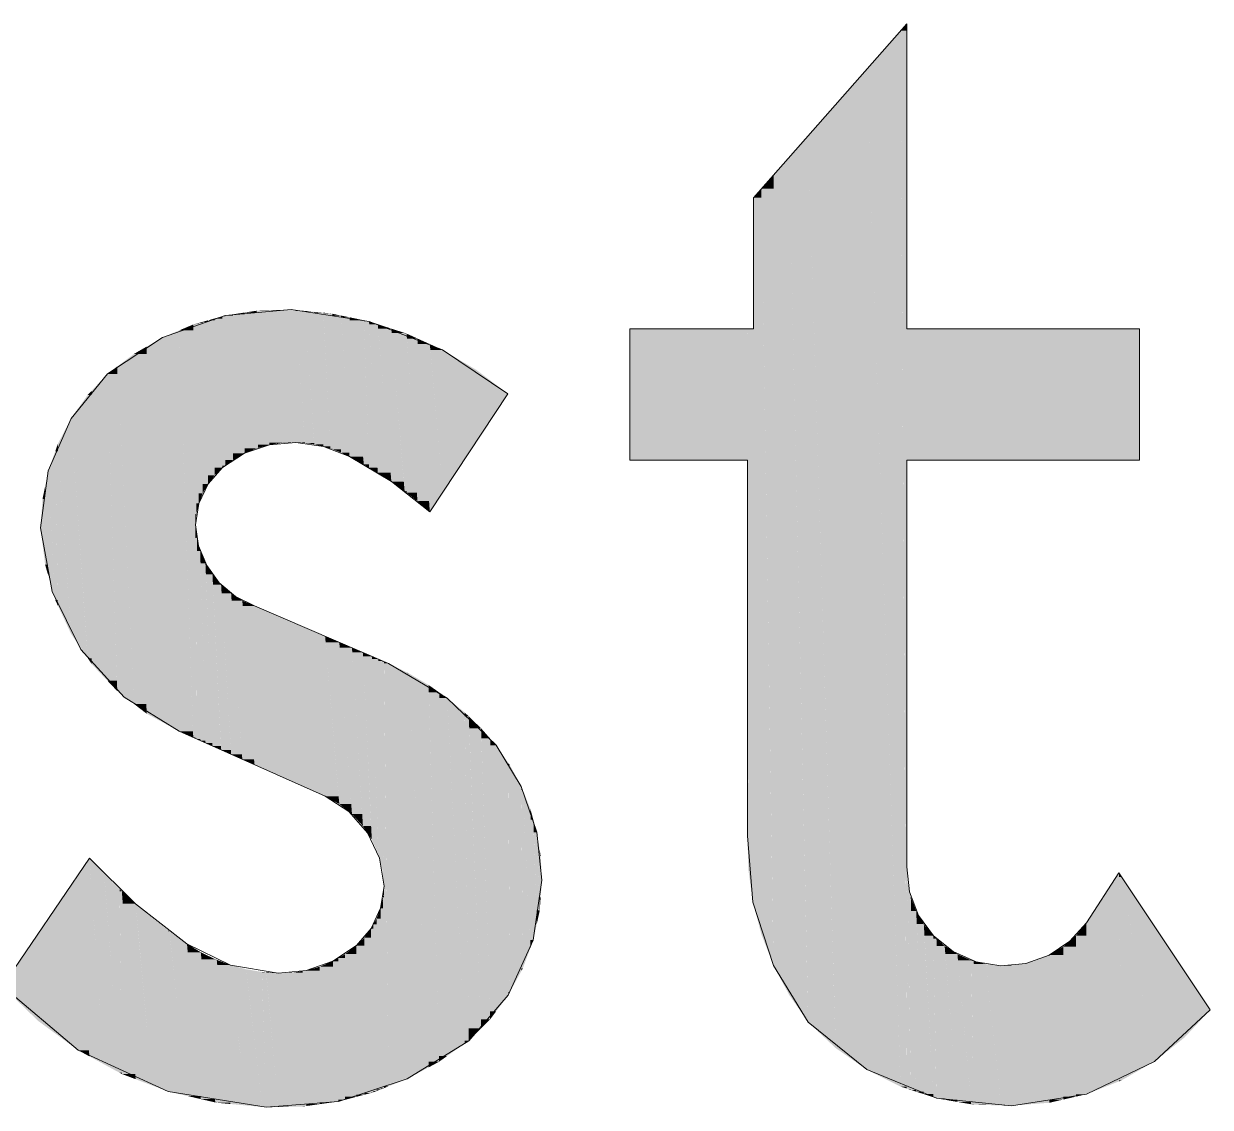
# Model space of a CAD drawing. Extents: x -1 to 1342, y -35 to 723.
# Drawn here: x 1223.846 to 1225.905, y 280.387 to 282.267 of the extents above; entities that cross this region are included whole.
import ezdxf

# ---------------------------------------------------------------- set-up
doc = ezdxf.new("R2010")
doc.units = 0
doc.layers.get('0').update_dxf_attribs({"lineweight": 18})
doc.layers.add('P11_Plankopf_Ausführung_AF_4_800 Plankopf', color=7, linetype='Continuous', lineweight=25)

# ---------------------------------------------------------------- blocks, each defined once
blk = doc.blocks.new('Referenz-A0SKLQSHLL', base_point=(1054.4775, 131.3883))
at = {"layer": 'P11_Plankopf_Ausführung_AF_4_800 Plankopf', "color": 0, "linetype": 'Continuous', "lineweight": 13, "ltscale": 16.9}
for p, q in [((1225.3782, 282.2671), (1225.1121, 281.9653)), ((1225.3782, 281.7377), (1225.3782, 282.2671)), ((1225.1121, 281.9653), (1225.1121, 281.7377)), ((1224.3102, 281.7711), (1224.1957, 281.7609)), ((1224.4453, 281.7507), (1224.3102, 281.7711)), ((1224.1957, 281.7609), (1224.0872, 281.7229)), ((1224.5728, 281.7013), (1224.4453, 281.7507)), ((1225.1121, 281.7377), (1224.8975, 281.7377)), ((1224.8975, 281.7377), (1224.8975, 281.5101)), ((1225.7822, 281.7377), (1225.3782, 281.7377)), ((1225.7822, 281.5101), (1225.7822, 281.7377)), ((1224.0872, 281.7229), (1223.9913, 281.6595)), ((1224.6863, 281.6253), (1224.5728, 281.7013)), ((1223.9913, 281.6595), (1223.9283, 281.5825)), ((1224.5507, 281.4205), (1224.6863, 281.6253)), ((1223.9283, 281.5825), (1223.8888, 281.4912)), ((1224.2725, 281.5366), (1224.2292, 281.5218)), ((1224.318, 281.5408), (1224.2725, 281.5366)), ((1224.3661, 281.5338), (1224.318, 281.5408)), ((1224.4114, 281.5162), (1224.3661, 281.5338)), ((1224.2292, 281.5218), (1224.1908, 281.497)), ((1224.484, 281.4727), (1224.4114, 281.5162)), ((1224.8975, 281.5101), (1225.1019, 281.5101)), ((1225.1019, 281.5101), (1225.1019, 280.8581)), ((1225.3782, 280.8043), (1225.3782, 281.5101)), ((1225.3782, 281.5101), (1225.7822, 281.5101)), ((1223.8888, 281.4912), (1223.8755, 281.3926)), ((1224.1908, 281.497), (1224.1659, 281.4688)), ((1224.1659, 281.4688), (1224.1499, 281.4348)), ((1224.5507, 281.4205), (1224.484, 281.4727)), ((1224.1499, 281.4348), (1224.144, 281.3977)), ((1223.8755, 281.3926), (1223.8955, 281.2822)), ((1224.144, 281.3977), (1224.1496, 281.3613)), ((1224.1496, 281.3613), (1224.1636, 281.3272)), ((1224.1636, 281.3272), (1224.1854, 281.2974)), ((1224.1854, 281.2974), (1224.2135, 281.2735)), ((1223.8955, 281.2822), (1223.9452, 281.1817)), ((1224.2135, 281.2735), (1224.2465, 281.257)), ((1224.4792, 281.1572), (1224.2465, 281.257)), ((1223.9452, 281.1817), (1224.0206, 281.0987)), ((1224.5809, 281.0973), (1224.4792, 281.1572)), ((1224.0206, 281.0987), (1224.116, 281.0397)), ((1224.6659, 281.0153), (1224.5809, 281.0973)), ((1224.116, 281.0397), (1224.3691, 280.9269)), ((1224.7095, 280.9438), (1224.6659, 281.0153)), ((1224.4105, 280.9006), (1224.3691, 280.9269)), ((1224.7364, 280.8644), (1224.7095, 280.9438)), ((1224.4428, 280.8637), (1224.4105, 280.9006)), ((1224.4637, 280.8193), (1224.4428, 280.8637)), ((1224.7452, 280.7811), (1224.7364, 280.8644)), ((1225.1019, 280.8581), (1225.1113, 280.7431)), ((1223.96, 280.8196), (1223.8091, 280.5972)), ((1223.96, 280.8196), (1224.0403, 280.7403)), ((1224.4713, 280.7709), (1224.4637, 280.8193)), ((1225.3782, 280.8043), (1225.3829, 280.7608)), ((1224.7303, 280.6774), (1224.7452, 280.7811)), ((1225.7464, 280.7941), (1225.6902, 280.7072)), ((1225.9048, 280.5563), (1225.7464, 280.7941)), ((1224.4652, 280.7325), (1224.4713, 280.7709)), ((1225.3829, 280.7608), (1225.3986, 280.7201)), ((1224.0403, 280.7403), (1224.1294, 280.6709)), ((1225.1113, 280.7431), (1225.1471, 280.6333)), ((1224.4489, 280.6972), (1224.4652, 280.7325)), ((1225.3986, 280.7201), (1225.4244, 280.6848)), ((1225.6613, 280.6752), (1225.6902, 280.7072)), ((1224.4234, 280.6677), (1224.4489, 280.6972)), ((1225.4244, 280.6848), (1225.4585, 280.6573)), ((1224.1294, 280.6709), (1224.2048, 280.6341)), ((1224.3825, 280.6407), (1224.4234, 280.6677)), ((1224.6868, 280.582), (1224.7303, 280.6774)), ((1225.4585, 280.6573), (1225.4985, 280.6397)), ((1225.6253, 280.6513), (1225.6613, 280.6752)), ((1224.3362, 280.6245), (1224.3825, 280.6407)), ((1225.4985, 280.6397), (1225.5417, 280.6329)), ((1225.5417, 280.6329), (1225.5847, 280.6369)), ((1225.5847, 280.6369), (1225.6253, 280.6513)), ((1224.2048, 280.6341), (1224.2874, 280.62)), ((1224.2874, 280.62), (1224.3362, 280.6245)), ((1225.1471, 280.6333), (1225.2072, 280.5348)), ((1223.8091, 280.5972), (1223.9406, 280.4862)), ((1224.6182, 280.5027), (1224.6868, 280.582)), ((1225.8082, 280.467), (1225.9048, 280.5563)), ((1225.2072, 280.5348), (1225.3088, 280.4526)), ((1224.5115, 280.4365), (1224.6182, 280.5027)), ((1223.9406, 280.4862), (1224.097, 280.4145)), ((1225.3088, 280.4526), (1225.4297, 280.4029)), ((1225.6898, 280.4099), (1225.8082, 280.467)), ((1224.3922, 280.3973), (1224.5115, 280.4365)), ((1224.097, 280.4145), (1224.2669, 280.3873)), ((1224.2669, 280.3873), (1224.3922, 280.3973)), ((1225.4297, 280.4029), (1225.5597, 280.3901)), ((1225.5597, 280.3901), (1225.6898, 280.4099))]:
    blk.add_line(p, q, dxfattribs=at)
at = {"layer": 'P11_Plankopf_Ausführung_AF_4_800 Plankopf', "color": 0, "linetype": 'Continuous', "lineweight": 0, "ltscale": 0.0169}
for points in [[(1225.3782, 282.2549), (1225.3674, 282.2549), (1225.3782, 282.2671)], [(1225.3674, 282.1883), (1225.3088, 282.1883), (1225.3674, 282.2549)], [(1225.3781, 280.4233), (1225.3674, 280.4233), (1225.3674, 282.2549)], [(1225.3782, 281.7377), (1225.3782, 282.2549), (1225.3674, 282.2549)], [(1225.3782, 280.8043), (1225.3759, 280.8043), (1225.3674, 282.2549)], [(1225.3782, 281.5101), (1225.3729, 281.5101), (1225.3674, 282.2549)], [(1225.3782, 281.7377), (1225.3749, 281.7377), (1225.3674, 282.2549)], [(1225.3088, 282.1273), (1225.255, 282.1273), (1225.3088, 282.1883)], [(1225.3664, 280.4526), (1225.3088, 280.4526), (1225.3088, 282.1883)], [(1225.3674, 280.4233), (1225.3674, 282.1883), (1225.3088, 282.1883)], [(1225.255, 282.0731), (1225.2072, 282.0731), (1225.255, 282.1273)], [(1225.3076, 280.49), (1225.255, 280.49), (1225.255, 282.1273)], [(1225.3088, 280.4526), (1225.3088, 282.1273), (1225.255, 282.1273)], [(1225.2072, 282.0357), (1225.1742, 282.0357), (1225.2072, 282.0731)], [(1225.2536, 280.5348), (1225.2072, 280.5348), (1225.2072, 282.0731)], [(1225.255, 280.49), (1225.255, 282.0731), (1225.2072, 282.0731)], [(1225.1742, 282.0049), (1225.1471, 282.0049), (1225.1742, 282.0357)], [(1225.2061, 280.5823), (1225.1742, 280.5823), (1225.1742, 282.0357)], [(1225.2072, 280.5348), (1225.2072, 282.0357), (1225.1742, 282.0357)], [(1225.1471, 281.981), (1225.126, 281.981), (1225.1471, 282.0049)], [(1225.1733, 280.6333), (1225.1471, 280.6333), (1225.1471, 282.0049)], [(1225.1742, 280.5823), (1225.1742, 282.0049), (1225.1471, 282.0049)], [(1225.126, 281.9653), (1225.1121, 281.9653), (1225.126, 281.981)], [(1225.1462, 280.6872), (1225.126, 280.6872), (1225.126, 281.981)], [(1225.1471, 280.6333), (1225.1471, 281.981), (1225.126, 281.981)], [(1225.1146, 281.7377), (1225.1121, 281.7377), (1225.1121, 281.9653)], [(1225.126, 280.6872), (1225.126, 281.9653), (1225.1121, 281.9653)], [(1224.2504, 281.766), (1224.2292, 281.766), (1224.2504, 281.7692)], [(1224.2526, 281.7692), (1224.2504, 281.7692), (1224.2526, 281.7695)], [(1224.2526, 281.5311), (1224.2504, 281.5311), (1224.2504, 281.7692)], [(1224.2526, 281.5311), (1224.2526, 281.7692), (1224.2504, 281.7692)], [(1224.2725, 281.7695), (1224.2526, 281.7695), (1224.2725, 281.7701)], [(1224.2725, 281.5366), (1224.2526, 281.5366), (1224.2526, 281.7695)], [(1224.2725, 281.5366), (1224.2725, 281.7695), (1224.2526, 281.7695)], [(1224.2951, 281.7701), (1224.2725, 281.7701), (1224.2951, 281.7707)], [(1224.2951, 281.5401), (1224.2725, 281.5401), (1224.2725, 281.7701)], [(1224.2951, 281.5401), (1224.2951, 281.7701), (1224.2725, 281.7701)], [(1224.3102, 281.7707), (1224.2951, 281.7707), (1224.3102, 281.7711)], [(1224.3102, 281.5406), (1224.2951, 281.5406), (1224.2951, 281.7707)], [(1224.3102, 281.5406), (1224.3102, 281.7707), (1224.2951, 281.7707)], [(1224.318, 281.5408), (1224.3102, 281.5408), (1224.3102, 281.7711)], [(1224.318, 281.7703), (1224.3102, 281.7703), (1224.3102, 281.7711)], [(1224.318, 281.5408), (1224.318, 281.7703), (1224.3102, 281.7703)], [(1224.3341, 281.5408), (1224.318, 281.5408), (1224.318, 281.7703)], [(1224.3342, 281.7688), (1224.3181, 281.7688), (1224.318, 281.7703)], [(1224.1567, 281.748), (1224.1499, 281.748), (1224.1567, 281.7499)], [(1224.1659, 281.7499), (1224.1567, 281.7499), (1224.1659, 281.7525)], [(1224.1659, 281.4688), (1224.1567, 281.4688), (1224.1567, 281.7499)], [(1224.1659, 281.4688), (1224.1659, 281.7499), (1224.1567, 281.7499)], [(1224.1773, 281.7525), (1224.1659, 281.7525), (1224.1773, 281.7557)], [(1224.1773, 281.4838), (1224.1659, 281.4838), (1224.1659, 281.7525)], [(1224.1773, 281.4838), (1224.1773, 281.7525), (1224.1659, 281.7525)], [(1224.1908, 281.7557), (1224.1773, 281.7557), (1224.1908, 281.7595)], [(1224.1908, 281.497), (1224.1773, 281.497), (1224.1773, 281.7557)], [(1224.1908, 281.497), (1224.1908, 281.7557), (1224.1773, 281.7557)], [(1224.1957, 281.7595), (1224.1908, 281.7595), (1224.1957, 281.7609)], [(1224.1957, 281.5006), (1224.1908, 281.5006), (1224.1908, 281.7595)], [(1224.1957, 281.5006), (1224.1957, 281.7595), (1224.1908, 281.7595)], [(1224.2092, 281.7609), (1224.1957, 281.7609), (1224.2092, 281.7629)], [(1224.2092, 281.5105), (1224.1957, 281.5105), (1224.1957, 281.7609)], [(1224.2092, 281.5105), (1224.2092, 281.7609), (1224.1957, 281.7609)], [(1224.2292, 281.7629), (1224.2092, 281.7629), (1224.2292, 281.766)], [(1224.2292, 281.5218), (1224.2092, 281.5218), (1224.2092, 281.7629)], [(1224.2292, 281.5218), (1224.2292, 281.7629), (1224.2092, 281.7629)], [(1224.2504, 281.5305), (1224.2292, 281.5305), (1224.2292, 281.766)], [(1224.2504, 281.5305), (1224.2504, 281.766), (1224.2292, 281.766)], [(1224.3342, 281.5397), (1224.3342, 281.7688), (1224.3181, 281.7688)], [(1224.3501, 281.5397), (1224.3342, 281.5397), (1224.3342, 281.7688)], [(1224.3503, 281.7673), (1224.3343, 281.7673), (1224.3342, 281.7688)], [(1224.3503, 281.5373), (1224.3503, 281.7673), (1224.3343, 281.7673)], [(1224.3659, 281.5373), (1224.3503, 281.5373), (1224.3503, 281.7673)], [(1224.3661, 281.7658), (1224.3504, 281.7658), (1224.3503, 281.7673)], [(1224.3661, 281.5338), (1224.3661, 281.7658), (1224.3504, 281.7658)], [(1224.3781, 281.5338), (1224.3661, 281.5338), (1224.3661, 281.7658)], [(1224.3783, 281.7646), (1224.3662, 281.7646), (1224.3661, 281.7658)], [(1224.3783, 281.53), (1224.3783, 281.7646), (1224.3662, 281.7646)], [(1224.3816, 281.53), (1224.3783, 281.53), (1224.3783, 281.7646)], [(1224.3816, 281.7639), (1224.3783, 281.7639), (1224.3783, 281.7646)], [(1224.3816, 281.529), (1224.3816, 281.7639), (1224.3783, 281.7639)], [(1224.3964, 281.529), (1224.3816, 281.529), (1224.3816, 281.7639)], [(1224.3967, 281.7608), (1224.3818, 281.7608), (1224.3816, 281.7639)], [(1224.3967, 281.5232), (1224.3967, 281.7608), (1224.3818, 281.7608)], [(1224.411, 281.5232), (1224.3967, 281.5232), (1224.3967, 281.7608)], [(1224.4114, 281.7578), (1224.3969, 281.7578), (1224.3967, 281.7608)], [(1224.4114, 281.5162), (1224.4114, 281.7578), (1224.3969, 281.7578)], [(1224.4349, 281.5162), (1224.4114, 281.5162), (1224.4114, 281.7578)], [(1224.4362, 281.7526), (1224.4119, 281.7526), (1224.4114, 281.7578)], [(1224.4362, 281.5027), (1224.4362, 281.7526), (1224.4119, 281.7526)], [(1224.4451, 281.5027), (1224.4362, 281.5027), (1224.4362, 281.7526)], [(1224.4453, 281.7507), (1224.4363, 281.7507), (1224.4362, 281.7526)], [(1224.4453, 281.4972), (1224.4453, 281.7507), (1224.4363, 281.7507)], [(1224.4599, 281.4972), (1224.4453, 281.4972), (1224.4453, 281.7507)], [(1224.4604, 281.7458), (1224.4456, 281.7458), (1224.4453, 281.7507)], [(1224.116, 281.7229), (1224.0872, 281.7229), (1224.116, 281.7351)], [(1224.1403, 281.7351), (1224.116, 281.7351), (1224.1403, 281.7453)], [(1224.1399, 281.0397), (1224.116, 281.0397), (1224.116, 281.7351)], [(1224.1403, 281.0289), (1224.1403, 281.7351), (1224.116, 281.7351)], [(1224.144, 281.7453), (1224.1403, 281.7453), (1224.144, 281.7463)], [(1224.144, 281.0289), (1224.1403, 281.0289), (1224.1403, 281.7453)], [(1224.144, 281.0272), (1224.144, 281.7453), (1224.1403, 281.7453)], [(1224.1456, 281.7463), (1224.144, 281.7463), (1224.1456, 281.7468)], [(1224.1456, 281.4165), (1224.144, 281.4165), (1224.144, 281.7463)], [(1224.1456, 281.4165), (1224.1456, 281.7463), (1224.144, 281.7463)], [(1224.1499, 281.7468), (1224.1456, 281.7468), (1224.1499, 281.748)], [(1224.1499, 281.4348), (1224.1456, 281.4348), (1224.1456, 281.7468)], [(1224.1499, 281.4348), (1224.1499, 281.7468), (1224.1456, 281.7468)], [(1224.1567, 281.4524), (1224.1499, 281.4524), (1224.1499, 281.748)], [(1224.1567, 281.4524), (1224.1567, 281.748), (1224.1499, 281.748)], [(1224.4604, 281.4882), (1224.4604, 281.7458), (1224.4456, 281.7458)], [(1224.4827, 281.4882), (1224.4604, 281.4882), (1224.4604, 281.7458)], [(1224.484, 281.7381), (1224.4611, 281.7381), (1224.4604, 281.7458)], [(1224.484, 281.4727), (1224.484, 281.7381), (1224.4611, 281.7381)], [(1224.5056, 281.4727), (1224.484, 281.4727), (1224.484, 281.7381)], [(1224.507, 281.7307), (1224.4846, 281.7307), (1224.484, 281.7381)], [(1224.507, 281.4563), (1224.507, 281.7307), (1224.4846, 281.7307)], [(1224.5104, 281.4563), (1224.507, 281.4563), (1224.507, 281.7307)], [(1224.5104, 281.7295), (1224.507, 281.7295), (1224.507, 281.7307)], [(1224.5104, 281.4536), (1224.5104, 281.7295), (1224.507, 281.7295)], [(1224.5283, 281.4536), (1224.5104, 281.4536), (1224.5104, 281.7295)], [(1224.5292, 281.721), (1224.511, 281.721), (1224.5104, 281.7295)], [(1224.8975, 281.5101), (1225.1019, 281.5101), (1224.8975, 281.7377)], [(1225.1019, 281.5101), (1225.1019, 281.7377), (1224.8975, 281.7377)], [(1225.1022, 281.5101), (1225.1019, 281.5101), (1225.1019, 281.7377)], [(1225.1033, 280.8003), (1225.1033, 281.7377), (1225.1019, 281.7377)], [(1225.1109, 280.8003), (1225.1033, 280.8003), (1225.1033, 281.7377)], [(1225.1113, 280.7431), (1225.1113, 281.7377), (1225.1033, 281.7377)], [(1225.1121, 280.7431), (1225.1113, 280.7431), (1225.1113, 281.7377)], [(1225.1121, 280.7401), (1225.1121, 281.7377), (1225.1113, 281.7377)], [(1225.126, 280.6872), (1225.1146, 281.7377), (1225.1121, 281.7377)], [(1225.1253, 280.7401), (1225.1121, 280.7401), (1225.1121, 281.7377)], [(1225.3782, 281.5101), (1225.3782, 281.7377), (1225.3749, 281.7377)], [(1225.3782, 281.5101), (1225.7822, 281.5101), (1225.3782, 281.7377)], [(1225.7822, 281.5101), (1225.7822, 281.7377), (1225.3782, 281.7377)], [(1224.0872, 281.707), (1224.0595, 281.707), (1224.0872, 281.7229)], [(1224.1154, 281.0552), (1224.0872, 281.0552), (1224.0872, 281.7229)], [(1224.116, 281.0397), (1224.116, 281.7229), (1224.0872, 281.7229)], [(1224.5292, 281.4389), (1224.5292, 281.721), (1224.511, 281.721)], [(1224.5494, 281.4389), (1224.5292, 281.4389), (1224.5292, 281.721)], [(1224.5507, 281.7113), (1224.5299, 281.7113), (1224.5292, 281.721)], [(1224.5507, 281.4205), (1224.5507, 281.7113), (1224.5299, 281.7113)], [(1224.5728, 281.4538), (1224.5507, 281.4538), (1224.5507, 281.7113)], [(1224.5728, 281.7013), (1224.5516, 281.7013), (1224.5507, 281.7113)], [(1224.0373, 281.6725), (1224.0085, 281.6725), (1224.0373, 281.6942)], [(1224.0595, 281.6942), (1224.0373, 281.6942), (1224.0595, 281.707)], [(1224.0589, 281.0871), (1224.0373, 281.0871), (1224.0373, 281.6942)], [(1224.0595, 281.0701), (1224.0595, 281.6942), (1224.0373, 281.6942)], [(1224.0866, 281.0701), (1224.0595, 281.0701), (1224.0595, 281.707)], [(1224.0872, 281.0552), (1224.0872, 281.707), (1224.0595, 281.707)], [(1224.5728, 281.4538), (1224.5728, 281.7013), (1224.5516, 281.7013)], [(1224.6316, 281.5427), (1224.5728, 281.5427), (1224.5728, 281.7013)], [(1224.6316, 281.6664), (1224.5857, 281.6664), (1224.5728, 281.7013)], [(1224.0085, 281.6595), (1223.9913, 281.6595), (1224.0085, 281.6725)], [(1224.0362, 281.1092), (1224.0085, 281.1092), (1224.0085, 281.6725)], [(1224.0373, 281.0871), (1224.0373, 281.6725), (1224.0085, 281.6725)], [(1224.6316, 281.5427), (1224.6316, 281.6664), (1224.5857, 281.6664)], [(1224.6863, 281.6253), (1224.6316, 281.6253), (1224.6316, 281.6664)], [(1223.9913, 281.6308), (1223.9643, 281.6308), (1223.9913, 281.6595)], [(1224.0079, 281.1274), (1223.9913, 281.1274), (1223.9913, 281.6595)], [(1224.0085, 281.1092), (1224.0085, 281.6595), (1223.9913, 281.6595)], [(1223.9643, 281.6232), (1223.9572, 281.6232), (1223.9643, 281.6308)], [(1223.9898, 281.1559), (1223.9643, 281.1559), (1223.9643, 281.6308)], [(1223.9913, 281.1274), (1223.9913, 281.6308), (1223.9643, 281.6308)], [(1224.6316, 281.5427), (1224.6863, 281.6253), (1224.6316, 281.6253)], [(1223.9572, 281.5825), (1223.9283, 281.5825), (1223.9572, 281.6232)], [(1223.9642, 281.1664), (1223.9572, 281.1664), (1223.9572, 281.6232)], [(1223.9643, 281.1559), (1223.9643, 281.6232), (1223.9572, 281.6232)], [(1223.9282, 281.5382), (1223.9054, 281.5382), (1223.9282, 281.5821)], [(1223.9283, 281.5821), (1223.9282, 281.5821), (1223.9283, 281.5825)], [(1223.9283, 281.2089), (1223.9282, 281.2089), (1223.9282, 281.5821)], [(1223.9283, 281.2087), (1223.9283, 281.5821), (1223.9282, 281.5821)], [(1223.9542, 281.2087), (1223.9283, 281.2087), (1223.9283, 281.5825)], [(1223.9572, 281.1664), (1223.9572, 281.5825), (1223.9283, 281.5825)], [(1224.5728, 281.4538), (1224.6316, 281.5427), (1224.5728, 281.5427)], [(1223.9009, 281.4912), (1223.8888, 281.4912), (1223.9009, 281.5255)], [(1223.9054, 281.5255), (1223.9009, 281.5255), (1223.9054, 281.5382)], [(1223.9052, 281.2671), (1223.9009, 281.2671), (1223.9009, 281.5255)], [(1223.9054, 281.2575), (1223.9054, 281.5255), (1223.9009, 281.5255)], [(1223.9248, 281.2575), (1223.9054, 281.2575), (1223.9054, 281.5382)], [(1223.9282, 281.2089), (1223.9282, 281.5382), (1223.9054, 281.5382)], [(1224.2292, 281.5218), (1224.2504, 281.5305), (1224.2292, 281.5305)], [(1224.2504, 281.5305), (1224.2526, 281.5311), (1224.2504, 281.5311)], [(1224.2526, 281.5311), (1224.2725, 281.5366), (1224.2526, 281.5366)], [(1224.2725, 281.5366), (1224.2951, 281.5401), (1224.2725, 281.5401)], [(1224.2951, 281.5401), (1224.3102, 281.5406), (1224.2951, 281.5406)], [(1224.3102, 281.5406), (1224.318, 281.5408), (1224.3102, 281.5408)], [(1224.3342, 281.5397), (1224.3341, 281.5408), (1224.318, 281.5408)], [(1224.3503, 281.5373), (1224.3501, 281.5397), (1224.3342, 281.5397)], [(1224.3661, 281.5338), (1224.3659, 281.5373), (1224.3503, 281.5373)], [(1224.3783, 281.53), (1224.3781, 281.5338), (1224.3661, 281.5338)], [(1224.3816, 281.529), (1224.3816, 281.53), (1224.3783, 281.53)], [(1224.3967, 281.5232), (1224.3964, 281.529), (1224.3816, 281.529)], [(1224.4114, 281.5162), (1224.411, 281.5232), (1224.3967, 281.5232)], [(1224.1957, 281.5006), (1224.2092, 281.5105), (1224.1957, 281.5105)], [(1224.2092, 281.5105), (1224.2292, 281.5218), (1224.2092, 281.5218)], [(1224.4362, 281.5027), (1224.4349, 281.5162), (1224.4114, 281.5162)], [(1224.4453, 281.4972), (1224.4451, 281.5027), (1224.4362, 281.5027)], [(1225.1033, 280.8003), (1225.1022, 281.5101), (1225.1019, 281.5101)], [(1225.1032, 280.8581), (1225.1019, 280.8581), (1225.1019, 281.5101)], [(1225.3782, 280.8043), (1225.3782, 281.5101), (1225.3729, 281.5101)], [(1223.8888, 281.4641), (1223.8832, 281.4641), (1223.8888, 281.4912)], [(1223.8986, 281.3094), (1223.8888, 281.3094), (1223.8888, 281.4912)], [(1223.9009, 281.2671), (1223.9009, 281.4912), (1223.8888, 281.4912)], [(1224.1659, 281.4688), (1224.1773, 281.4838), (1224.1659, 281.4838)], [(1224.1773, 281.4838), (1224.1908, 281.497), (1224.1773, 281.497)], [(1224.1908, 281.497), (1224.1957, 281.5006), (1224.1908, 281.5006)], [(1224.4604, 281.4882), (1224.4599, 281.4972), (1224.4453, 281.4972)], [(1224.484, 281.4727), (1224.4827, 281.4882), (1224.4604, 281.4882)], [(1223.8832, 281.4424), (1223.8787, 281.4424), (1223.8832, 281.4641)], [(1223.8881, 281.3288), (1223.8832, 281.3288), (1223.8832, 281.4641)], [(1223.8888, 281.3094), (1223.8888, 281.4641), (1223.8832, 281.4641)], [(1224.1567, 281.4524), (1224.1659, 281.4688), (1224.1567, 281.4688)], [(1224.507, 281.4563), (1224.5056, 281.4727), (1224.484, 281.4727)], [(1223.8787, 281.3926), (1223.8755, 281.3926), (1223.8787, 281.4424)], [(1223.8817, 281.3659), (1223.8787, 281.3659), (1223.8787, 281.4424)], [(1223.8832, 281.3288), (1223.8832, 281.4424), (1223.8787, 281.4424)], [(1224.1499, 281.4348), (1224.1567, 281.4524), (1224.1499, 281.4524)], [(1224.5104, 281.4536), (1224.5104, 281.4563), (1224.507, 281.4563)], [(1224.5292, 281.4389), (1224.5283, 281.4536), (1224.5104, 281.4536)], [(1224.5507, 281.4205), (1224.5728, 281.4538), (1224.5507, 281.4538)], [(1224.1456, 281.4165), (1224.1499, 281.4348), (1224.1456, 281.4348)], [(1224.5507, 281.4205), (1224.5494, 281.4389), (1224.5292, 281.4389)], [(1224.144, 281.3977), (1224.1456, 281.4165), (1224.144, 281.4165)], [(1223.8787, 281.3659), (1223.8787, 281.3926), (1223.8755, 281.3926)], [(1224.1464, 281.0272), (1224.144, 281.0272), (1224.144, 281.3977)], [(1224.1465, 281.3748), (1224.1441, 281.3748), (1224.144, 281.3977)], [(1223.8832, 281.3288), (1223.8817, 281.3659), (1223.8787, 281.3659)], [(1224.1465, 281.0261), (1224.1465, 281.3748), (1224.1441, 281.3748)], [(1224.1523, 281.0261), (1224.1465, 281.0261), (1224.1465, 281.3748)], [(1224.1523, 281.3524), (1224.1468, 281.3524), (1224.1465, 281.3748)], [(1224.1523, 281.0235), (1224.1523, 281.3524), (1224.1468, 281.3524)], [(1224.1613, 281.0235), (1224.1523, 281.0235), (1224.1523, 281.3524)], [(1224.1614, 281.3312), (1224.1529, 281.3312), (1224.1523, 281.3524)], [(1223.8888, 281.3094), (1223.8881, 281.3288), (1223.8832, 281.3288)], [(1224.1614, 281.0195), (1224.1614, 281.3312), (1224.1529, 281.3312)], [(1224.1734, 281.0195), (1224.1614, 281.0195), (1224.1614, 281.3312)], [(1224.1736, 281.3116), (1224.1622, 281.3116), (1224.1614, 281.3312)], [(1223.9009, 281.2671), (1223.8986, 281.3094), (1223.8888, 281.3094)], [(1224.1736, 281.014), (1224.1736, 281.3116), (1224.1622, 281.3116)], [(1224.1882, 281.014), (1224.1736, 281.014), (1224.1736, 281.3116)], [(1224.1886, 281.294), (1224.1745, 281.294), (1224.1736, 281.3116)], [(1224.1886, 281.0074), (1224.1886, 281.294), (1224.1745, 281.294)], [(1224.2055, 281.0074), (1224.1886, 281.0074), (1224.1886, 281.294)], [(1224.206, 281.2788), (1224.1895, 281.2788), (1224.1886, 281.294)], [(1224.206, 280.9996), (1224.206, 281.2788), (1224.1895, 281.2788)], [(1224.2248, 280.9996), (1224.206, 280.9996), (1224.206, 281.2788)], [(1224.2254, 281.2664), (1224.2068, 281.2664), (1224.206, 281.2788)], [(1223.9054, 281.2575), (1223.9052, 281.2671), (1223.9009, 281.2671)], [(1223.9282, 281.2089), (1223.9248, 281.2575), (1223.9054, 281.2575)], [(1224.2254, 280.991), (1224.2254, 281.2664), (1224.2068, 281.2664)], [(1224.2458, 280.991), (1224.2254, 280.991), (1224.2254, 281.2664)], [(1224.2465, 281.257), (1224.2261, 281.257), (1224.2254, 281.2664)], [(1224.2465, 280.9816), (1224.2465, 281.257), (1224.2261, 281.257)], [(1224.3488, 280.9816), (1224.2465, 280.9816), (1224.2465, 281.257)], [(1224.3691, 281.2044), (1224.266, 281.2044), (1224.2465, 281.257)], [(1223.9283, 281.2087), (1223.9283, 281.2089), (1223.9282, 281.2089)], [(1223.9572, 281.1664), (1223.9542, 281.2087), (1223.9283, 281.2087)], [(1224.3691, 280.9269), (1224.3691, 281.2044), (1224.266, 281.2044)], [(1224.3925, 280.9269), (1224.3691, 280.9269), (1224.3691, 281.2044)], [(1224.3937, 281.1939), (1224.37, 281.1939), (1224.3691, 281.2044)], [(1224.3937, 280.9133), (1224.3937, 281.1939), (1224.37, 281.1939)], [(1224.4144, 280.9133), (1224.3937, 280.9133), (1224.3937, 281.1939)], [(1224.4157, 281.1844), (1224.3944, 281.1844), (1224.3937, 281.1939)], [(1224.4157, 280.8959), (1224.4157, 281.1844), (1224.3944, 281.1844)], [(1224.4334, 280.8959), (1224.4157, 280.8959), (1224.4157, 281.1844)], [(1224.4347, 281.1763), (1224.4162, 281.1763), (1224.4157, 281.1844)], [(1224.4347, 280.8752), (1224.4347, 281.1763), (1224.4162, 281.1763)], [(1224.4489, 280.8752), (1224.4347, 280.8752), (1224.4347, 281.1763)], [(1224.4501, 281.1697), (1224.435, 281.1697), (1224.4347, 281.1763)], [(1223.9643, 281.1559), (1223.9642, 281.1664), (1223.9572, 281.1664)], [(1223.9913, 281.1274), (1223.9898, 281.1559), (1223.9643, 281.1559)], [(1224.4501, 280.8517), (1224.4501, 281.1697), (1224.435, 281.1697)], [(1224.4606, 280.8517), (1224.4501, 280.8517), (1224.4501, 281.1697)], [(1224.4615, 281.1648), (1224.4502, 281.1648), (1224.4501, 281.1697)], [(1224.4615, 280.826), (1224.4615, 281.1648), (1224.4502, 281.1648)], [(1224.4681, 280.826), (1224.4615, 280.826), (1224.4615, 281.1648)], [(1224.4686, 281.1617), (1224.4615, 281.1617), (1224.4615, 281.1648)], [(1224.4686, 280.7989), (1224.4686, 281.1617), (1224.4615, 281.1617)], [(1224.4711, 280.7989), (1224.4686, 280.7989), (1224.4686, 281.1617)], [(1224.4713, 281.1606), (1224.4686, 281.1606), (1224.4686, 281.1617)], [(1224.4713, 280.7709), (1224.4713, 281.1606), (1224.4686, 281.1606)], [(1224.4792, 280.4237), (1224.4713, 280.4237), (1224.4713, 281.1606)], [(1224.4792, 281.1572), (1224.4714, 281.1572), (1224.4713, 281.1606)], [(1224.4792, 280.4237), (1224.4792, 281.1572), (1224.4714, 281.1572)], [(1224.5115, 280.4365), (1224.4792, 280.4365), (1224.4792, 281.1572)], [(1224.5115, 281.1414), (1224.4799, 281.1414), (1224.4792, 281.1572)], [(1224.5115, 280.4365), (1224.5115, 281.1414), (1224.4799, 281.1414)], [(1224.5146, 280.4382), (1224.5115, 280.4382), (1224.5115, 281.1414)], [(1224.5146, 281.1399), (1224.5115, 281.1399), (1224.5115, 281.1414)], [(1224.5146, 280.4382), (1224.5146, 281.1399), (1224.5115, 281.1399)], [(1224.5486, 280.4565), (1224.5146, 280.4565), (1224.5146, 281.1399)], [(1224.5486, 281.1199), (1224.5156, 281.1199), (1224.5146, 281.1399)], [(1224.0085, 281.1092), (1224.0079, 281.1274), (1223.9913, 281.1274)], [(1224.5486, 280.4565), (1224.5486, 281.1199), (1224.5156, 281.1199)], [(1224.5669, 280.4664), (1224.5486, 280.4664), (1224.5486, 281.1199)], [(1224.5669, 281.1071), (1224.549, 281.1071), (1224.5486, 281.1199)], [(1224.0373, 281.0871), (1224.0362, 281.1092), (1224.0085, 281.1092)], [(1224.5669, 280.4664), (1224.5669, 281.1071), (1224.549, 281.1071)], [(1224.5809, 280.4763), (1224.5669, 280.4763), (1224.5669, 281.1071)], [(1224.5809, 281.0973), (1224.5671, 281.0973), (1224.5669, 281.1071)], [(1224.5809, 280.4763), (1224.5809, 281.0973), (1224.5671, 281.0973)], [(1224.6113, 280.4979), (1224.5809, 280.4979), (1224.5809, 281.0973)], [(1224.6113, 281.0722), (1224.5822, 281.0722), (1224.5809, 281.0973)], [(1224.0595, 281.0701), (1224.0589, 281.0871), (1224.0373, 281.0871)], [(1224.0872, 281.0552), (1224.0866, 281.0701), (1224.0595, 281.0701)], [(1224.6113, 280.4979), (1224.6113, 281.0722), (1224.5822, 281.0722)], [(1224.6182, 280.5027), (1224.6113, 280.5027), (1224.6113, 281.0722)], [(1224.6182, 281.0656), (1224.6114, 281.0656), (1224.6113, 281.0722)], [(1224.116, 281.0397), (1224.1154, 281.0552), (1224.0872, 281.0552)], [(1224.6182, 280.5027), (1224.6182, 281.0656), (1224.6114, 281.0656)], [(1224.6397, 280.5242), (1224.6182, 280.5242), (1224.6182, 281.0656)], [(1224.6397, 281.0448), (1224.6191, 281.0448), (1224.6182, 281.0656)], [(1224.1403, 281.0289), (1224.1399, 281.0397), (1224.116, 281.0397)], [(1224.144, 281.0272), (1224.144, 281.0289), (1224.1403, 281.0289)], [(1224.6397, 280.5242), (1224.6397, 281.0448), (1224.6191, 281.0448)], [(1224.6554, 280.5399), (1224.6397, 280.5399), (1224.6397, 281.0448)], [(1224.6554, 281.0271), (1224.6403, 281.0271), (1224.6397, 281.0448)], [(1224.1465, 281.0261), (1224.1464, 281.0272), (1224.144, 281.0272)], [(1224.1523, 281.0235), (1224.1523, 281.0261), (1224.1465, 281.0261)], [(1224.1614, 281.0195), (1224.1613, 281.0235), (1224.1523, 281.0235)], [(1224.1736, 281.014), (1224.1734, 281.0195), (1224.1614, 281.0195)], [(1224.1886, 281.0074), (1224.1882, 281.014), (1224.1736, 281.014)], [(1224.206, 280.9996), (1224.2055, 281.0074), (1224.1886, 281.0074)], [(1224.6554, 280.5399), (1224.6554, 281.0271), (1224.6403, 281.0271)], [(1224.6659, 280.5539), (1224.6554, 280.5539), (1224.6554, 281.0271)], [(1224.6659, 281.0153), (1224.6556, 281.0153), (1224.6554, 281.0271)], [(1224.6659, 280.5539), (1224.6659, 281.0153), (1224.6556, 281.0153)], [(1224.6868, 280.582), (1224.6659, 280.582), (1224.6659, 281.0153)], [(1224.6868, 280.9849), (1224.6673, 280.9849), (1224.6659, 281.0153)], [(1224.2254, 280.991), (1224.2248, 280.9996), (1224.206, 280.9996)], [(1224.2465, 280.9816), (1224.2458, 280.991), (1224.2254, 280.991)], [(1224.3691, 280.9269), (1224.3488, 280.9816), (1224.2465, 280.9816)], [(1224.6868, 280.582), (1224.6868, 280.9849), (1224.6673, 280.9849)], [(1224.6897, 280.5872), (1224.6868, 280.5872), (1224.6868, 280.9849)], [(1224.6897, 280.9808), (1224.6869, 280.9808), (1224.6868, 280.9849)], [(1224.6897, 280.5872), (1224.6897, 280.9808), (1224.6869, 280.9808)], [(1224.7095, 280.6236), (1224.6897, 280.6236), (1224.6897, 280.9808)], [(1224.7095, 280.9438), (1224.6917, 280.9438), (1224.6897, 280.9808)], [(1224.3937, 280.9133), (1224.3925, 280.9269), (1224.3691, 280.9269)], [(1224.7095, 280.6236), (1224.7095, 280.9438), (1224.6917, 280.9438)], [(1224.712, 280.6281), (1224.7095, 280.6281), (1224.7095, 280.9438)], [(1224.712, 280.9377), (1224.7096, 280.9377), (1224.7095, 280.9438)], [(1224.712, 280.6281), (1224.712, 280.9377), (1224.7096, 280.9377)], [(1224.7252, 280.6635), (1224.712, 280.6635), (1224.712, 280.9377)], [(1224.7252, 280.9049), (1224.7136, 280.9049), (1224.712, 280.9377)], [(1224.4157, 280.8959), (1224.4144, 280.9133), (1224.3937, 280.9133)], [(1224.7252, 280.6635), (1224.7252, 280.9049), (1224.7136, 280.9049)], [(1224.7303, 280.6774), (1224.7252, 280.6774), (1224.7252, 280.9049)], [(1224.7303, 280.8863), (1224.7256, 280.8863), (1224.7252, 280.9049)], [(1224.4347, 280.8752), (1224.4334, 280.8959), (1224.4157, 280.8959)], [(1224.7303, 280.6774), (1224.7303, 280.8863), (1224.7256, 280.8863)], [(1224.7364, 280.7054), (1224.7303, 280.7054), (1224.7303, 280.8863)], [(1224.7364, 280.8644), (1224.7311, 280.8644), (1224.7303, 280.8863)], [(1224.4501, 280.8517), (1224.4489, 280.8752), (1224.4347, 280.8752)], [(1224.7364, 280.7054), (1224.7364, 280.8644), (1224.7311, 280.8644)], [(1224.7415, 280.7287), (1224.7364, 280.7287), (1224.7364, 280.8644)], [(1224.7415, 280.8332), (1224.7376, 280.8332), (1224.7364, 280.8644)], [(1224.4615, 280.826), (1224.4606, 280.8517), (1224.4501, 280.8517)], [(1225.1033, 280.8003), (1225.1032, 280.8581), (1225.1019, 280.8581)], [(1224.4686, 280.7989), (1224.4681, 280.826), (1224.4615, 280.826)], [(1224.7415, 280.7287), (1224.7415, 280.8332), (1224.7376, 280.8332)], [(1224.7431, 280.7518), (1224.7415, 280.7518), (1224.7415, 280.8332)], [(1224.7431, 280.823), (1224.7417, 280.823), (1224.7415, 280.8332)], [(1224.7431, 280.7518), (1224.7431, 280.823), (1224.7417, 280.823)], [(1224.7452, 280.7811), (1224.7431, 280.7811), (1224.7431, 280.823)], [(1223.96, 280.791), (1223.9406, 280.791), (1223.96, 280.8196)], [(1223.9847, 280.4757), (1223.96, 280.4757), (1223.96, 280.8196)], [(1223.9857, 280.7921), (1223.962, 280.7921), (1223.96, 280.8196)], [(1225.3782, 280.4198), (1225.3782, 280.8043), (1225.3759, 280.8043)], [(1225.3796, 280.4198), (1225.3782, 280.4198), (1225.3782, 280.8043)], [(1225.3796, 280.7781), (1225.3783, 280.7781), (1225.3782, 280.8043)], [(1223.9406, 280.6886), (1223.8711, 280.6886), (1223.9406, 280.791)], [(1223.9594, 280.4862), (1223.9406, 280.4862), (1223.9406, 280.791)], [(1223.96, 280.4757), (1223.96, 280.791), (1223.9406, 280.791)], [(1223.9857, 280.4617), (1223.9857, 280.7921), (1223.962, 280.7921)], [(1224.0114, 280.4617), (1223.9857, 280.4617), (1223.9857, 280.7921)], [(1224.0125, 280.7657), (1223.9878, 280.7657), (1223.9857, 280.7921)], [(1224.4713, 280.7709), (1224.4711, 280.7989), (1224.4686, 280.7989)], [(1224.7431, 280.7518), (1224.7452, 280.7811), (1224.7431, 280.7811)], [(1225.1113, 280.7431), (1225.1109, 280.8003), (1225.1033, 280.8003)], [(1225.7464, 280.7072), (1225.6902, 280.7072), (1225.7464, 280.7941)], [(1225.7511, 280.4341), (1225.7464, 280.4341), (1225.7464, 280.7941)], [(1225.7511, 280.787), (1225.7465, 280.787), (1225.7464, 280.7941)], [(1225.7511, 280.4341), (1225.7511, 280.787), (1225.7465, 280.787)], [(1225.8082, 280.467), (1225.7511, 280.467), (1225.7511, 280.787)], [(1225.8082, 280.7013), (1225.7664, 280.7013), (1225.7511, 280.787)], [(1224.0125, 280.4472), (1224.0125, 280.7657), (1223.9878, 280.7657)], [(1224.0164, 280.4472), (1224.0125, 280.4472), (1224.0125, 280.7657)], [(1224.0164, 280.7621), (1224.0126, 280.7621), (1224.0125, 280.7657)], [(1224.0164, 280.4451), (1224.0164, 280.7621), (1224.0126, 280.7621)], [(1224.0397, 280.4451), (1224.0164, 280.4451), (1224.0164, 280.7621)], [(1224.0403, 280.7403), (1224.018, 280.7403), (1224.0164, 280.7621)], [(1224.4713, 280.7515), (1224.4696, 280.7515), (1224.4713, 280.7709)], [(1225.3796, 280.4193), (1225.3796, 280.7781), (1225.3783, 280.7781)], [(1225.3851, 280.4193), (1225.3796, 280.4193), (1225.3796, 280.7781)], [(1225.3852, 280.7524), (1225.38, 280.7524), (1225.3796, 280.7781)], [(1224.0403, 280.436), (1224.0403, 280.7403), (1224.018, 280.7403)], [(1224.0681, 280.436), (1224.0403, 280.436), (1224.0403, 280.7403)], [(1224.0691, 280.716), (1224.0426, 280.716), (1224.0403, 280.7403)], [(1224.4696, 280.7325), (1224.4652, 280.7325), (1224.4696, 280.7515)], [(1224.4713, 280.4206), (1224.4696, 280.4206), (1224.4696, 280.7515)], [(1224.4713, 280.4206), (1224.4713, 280.7515), (1224.4696, 280.7515)], [(1224.7415, 280.7287), (1224.7431, 280.7518), (1224.7415, 280.7518)], [(1225.1121, 280.7401), (1225.1121, 280.7431), (1225.1113, 280.7431)], [(1225.126, 280.6872), (1225.1253, 280.7401), (1225.1121, 280.7401)], [(1225.3852, 280.4175), (1225.3852, 280.7524), (1225.38, 280.7524)], [(1225.3945, 280.4175), (1225.3852, 280.4175), (1225.3852, 280.7524)], [(1225.3946, 280.7279), (1225.3858, 280.7279), (1225.3852, 280.7524)], [(1224.4652, 280.7143), (1224.4583, 280.7143), (1224.4652, 280.7325)], [(1224.4696, 280.4199), (1224.4652, 280.4199), (1224.4652, 280.7325)], [(1224.4696, 280.4199), (1224.4696, 280.7325), (1224.4652, 280.7325)], [(1224.7364, 280.7054), (1224.7415, 280.7287), (1224.7364, 280.7287)], [(1225.3946, 280.4144), (1225.3946, 280.7279), (1225.3858, 280.7279)], [(1225.4077, 280.4144), (1225.3946, 280.4144), (1225.3946, 280.7279)], [(1225.4078, 280.7051), (1225.3956, 280.7051), (1225.3946, 280.7279)], [(1224.0691, 280.4251), (1224.0691, 280.716), (1224.0426, 280.716)], [(1224.0961, 280.4251), (1224.0691, 280.4251), (1224.0691, 280.716)], [(1224.097, 280.6942), (1224.0711, 280.6942), (1224.0691, 280.716)], [(1224.453, 280.6972), (1224.4489, 280.6972), (1224.453, 280.7047)], [(1224.4583, 280.7047), (1224.453, 280.7047), (1224.4583, 280.7143)], [(1224.4583, 280.4154), (1224.453, 280.4154), (1224.453, 280.7047)], [(1224.4583, 280.4154), (1224.4583, 280.7047), (1224.453, 280.7047)], [(1224.4652, 280.4182), (1224.4583, 280.4182), (1224.4583, 280.7143)], [(1224.4652, 280.4182), (1224.4652, 280.7143), (1224.4583, 280.7143)], [(1224.7303, 280.6774), (1224.7364, 280.7054), (1224.7303, 280.7054)], [(1225.4078, 280.4101), (1225.4078, 280.7051), (1225.3956, 280.7051)], [(1225.4241, 280.4101), (1225.4078, 280.4101), (1225.4078, 280.7051)], [(1225.4244, 280.6848), (1225.409, 280.6848), (1225.4078, 280.7051)], [(1225.6898, 280.6851), (1225.6718, 280.6851), (1225.6898, 280.7067)], [(1225.6902, 280.7067), (1225.6898, 280.7067), (1225.6902, 280.7072)], [(1225.6902, 280.4101), (1225.6898, 280.4101), (1225.6898, 280.7067)], [(1225.6902, 280.4101), (1225.6902, 280.7067), (1225.6898, 280.7067)], [(1225.7464, 280.4322), (1225.6902, 280.4322), (1225.6902, 280.7072)], [(1225.7464, 280.4322), (1225.7464, 280.7072), (1225.6902, 280.7072)], [(1225.8082, 280.467), (1225.8082, 280.7013), (1225.7664, 280.7013)], [(1225.8599, 280.5081), (1225.8082, 280.5081), (1225.8082, 280.7013)], [(1225.8599, 280.6238), (1225.8289, 280.6238), (1225.8082, 280.7013)], [(1223.8711, 280.5972), (1223.8091, 280.5972), (1223.8711, 280.6886)], [(1223.9231, 280.5372), (1223.8711, 280.5372), (1223.8711, 280.6886)], [(1223.9406, 280.4862), (1223.9406, 280.6886), (1223.8711, 280.6886)], [(1224.097, 280.4145), (1224.097, 280.6942), (1224.0711, 280.6942)], [(1224.0988, 280.4145), (1224.097, 280.4145), (1224.097, 280.6942)], [(1224.0988, 280.6928), (1224.097, 280.6928), (1224.097, 280.6942)], [(1224.0988, 280.4141), (1224.0988, 280.6928), (1224.097, 280.6928)], [(1224.1287, 280.4141), (1224.0988, 280.4141), (1224.0988, 280.6928)], [(1224.1294, 280.6709), (1224.1012, 280.6709), (1224.0988, 280.6928)], [(1224.4372, 280.6677), (1224.4234, 280.6677), (1224.4372, 280.6816)], [(1224.4489, 280.6816), (1224.4372, 280.6816), (1224.4489, 280.6972)], [(1224.4489, 280.4122), (1224.4372, 280.4122), (1224.4372, 280.6816)], [(1224.4489, 280.4122), (1224.4489, 280.6816), (1224.4372, 280.6816)], [(1224.453, 280.4133), (1224.4489, 280.4133), (1224.4489, 280.6972)], [(1224.453, 280.4133), (1224.453, 280.6972), (1224.4489, 280.6972)], [(1225.1471, 280.6333), (1225.1462, 280.6872), (1225.126, 280.6872)], [(1225.4244, 280.4046), (1225.4244, 280.6848), (1225.409, 280.6848)], [(1225.4296, 280.4046), (1225.4244, 280.4046), (1225.4244, 280.6848)], [(1225.4297, 280.6801), (1225.4245, 280.6801), (1225.4244, 280.6848)], [(1225.4297, 280.4029), (1225.4297, 280.6801), (1225.4245, 280.6801)], [(1225.4439, 280.4029), (1225.4297, 280.4029), (1225.4297, 280.6801)], [(1225.444, 280.6672), (1225.4303, 280.6672), (1225.4297, 280.6801)], [(1225.6718, 280.6662), (1225.65, 280.6662), (1225.6718, 280.6851)], [(1225.6898, 280.4099), (1225.6718, 280.4099), (1225.6718, 280.6851)], [(1225.6898, 280.4099), (1225.6898, 280.6851), (1225.6718, 280.6851)], [(1224.1294, 280.4071), (1224.1294, 280.6709), (1224.1012, 280.6709)], [(1224.1529, 280.4071), (1224.1294, 280.4071), (1224.1294, 280.6709)], [(1224.1533, 280.6563), (1224.1307, 280.6563), (1224.1294, 280.6709)], [(1224.4234, 280.653), (1224.4038, 280.653), (1224.4234, 280.6677)], [(1224.4372, 280.4091), (1224.4234, 280.4091), (1224.4234, 280.6677)], [(1224.4372, 280.4091), (1224.4372, 280.6677), (1224.4234, 280.6677)], [(1224.712, 280.6281), (1224.7252, 280.6635), (1224.712, 280.6635)], [(1224.7252, 280.6635), (1224.7303, 280.6774), (1224.7252, 280.6774)], [(1225.444, 280.4004), (1225.444, 280.6672), (1225.4303, 280.6672)], [(1225.4658, 280.4004), (1225.444, 280.4004), (1225.444, 280.6672)], [(1225.4661, 280.653), (1225.4452, 280.653), (1225.444, 280.6672)], [(1225.65, 280.6514), (1225.6255, 280.6514), (1225.65, 280.6662)], [(1225.6718, 280.4058), (1225.65, 280.4058), (1225.65, 280.6662)], [(1225.6718, 280.4058), (1225.6718, 280.6662), (1225.65, 280.6662)], [(1224.1533, 280.4015), (1224.1533, 280.6563), (1224.1307, 280.6563)], [(1224.178, 280.4015), (1224.1533, 280.4015), (1224.1533, 280.6563)], [(1224.1785, 280.644), (1224.1545, 280.644), (1224.1533, 280.6563)], [(1224.1785, 280.3957), (1224.1785, 280.644), (1224.1545, 280.644)], [(1224.1811, 280.3957), (1224.1785, 280.3957), (1224.1785, 280.644)], [(1224.1811, 280.643), (1224.1785, 280.643), (1224.1785, 280.644)], [(1224.1811, 280.3952), (1224.1811, 280.643), (1224.1785, 280.643)], [(1224.2046, 280.3952), (1224.1811, 280.3952), (1224.1811, 280.643)], [(1224.2048, 280.6341), (1224.1819, 280.6341), (1224.1811, 280.643)], [(1224.3825, 280.6312), (1224.3599, 280.6312), (1224.3825, 280.6407)], [(1224.3922, 280.6407), (1224.3825, 280.6407), (1224.3922, 280.6463)], [(1224.3922, 280.3973), (1224.3825, 280.3973), (1224.3825, 280.6407)], [(1224.3922, 280.3973), (1224.3922, 280.6407), (1224.3825, 280.6407)], [(1224.4038, 280.6463), (1224.3922, 280.6463), (1224.4038, 280.653)], [(1224.4038, 280.4003), (1224.3922, 280.4003), (1224.3922, 280.6463)], [(1224.4038, 280.4003), (1224.4038, 280.6463), (1224.3922, 280.6463)], [(1224.4234, 280.4055), (1224.4038, 280.4055), (1224.4038, 280.653)], [(1224.4234, 280.4055), (1224.4234, 280.653), (1224.4038, 280.653)], [(1225.4661, 280.3966), (1225.4661, 280.653), (1225.4452, 280.653)], [(1225.4897, 280.3966), (1225.4661, 280.3966), (1225.4661, 280.653)], [(1225.4901, 280.6423), (1225.4671, 280.6423), (1225.4661, 280.653)], [(1225.4901, 280.3925), (1225.4901, 280.6423), (1225.4671, 280.6423)], [(1225.4942, 280.3925), (1225.4901, 280.3925), (1225.4901, 280.6423)], [(1225.4942, 280.6413), (1225.4902, 280.6413), (1225.4901, 280.6423)], [(1225.4942, 280.3918), (1225.4942, 280.6413), (1225.4902, 280.6413)], [(1225.5155, 280.3918), (1225.4942, 280.3918), (1225.4942, 280.6413)], [(1225.5155, 280.6356), (1225.4947, 280.6356), (1225.4942, 280.6413)], [(1225.5986, 280.6344), (1225.5705, 280.6344), (1225.5986, 280.6406)], [(1225.6253, 280.6406), (1225.5986, 280.6406), (1225.6253, 280.6513)], [(1225.6253, 280.3951), (1225.5986, 280.3951), (1225.5986, 280.6406)], [(1225.6253, 280.3951), (1225.6253, 280.6406), (1225.5986, 280.6406)], [(1225.6255, 280.6513), (1225.6253, 280.6513), (1225.6255, 280.6514)], [(1225.6255, 280.3951), (1225.6253, 280.3951), (1225.6253, 280.6513)], [(1225.6255, 280.3951), (1225.6255, 280.6513), (1225.6253, 280.6513)], [(1225.65, 280.4008), (1225.6255, 280.4008), (1225.6255, 280.6514)], [(1225.65, 280.4008), (1225.65, 280.6514), (1225.6255, 280.6514)], [(1224.2048, 280.393), (1224.2048, 280.6341), (1224.1819, 280.6341)], [(1224.2315, 280.393), (1224.2048, 280.393), (1224.2048, 280.6341)], [(1224.2318, 280.6268), (1224.2056, 280.6268), (1224.2048, 280.6341)], [(1224.2318, 280.3905), (1224.2318, 280.6268), (1224.2056, 280.6268)], [(1224.2591, 280.3905), (1224.2318, 280.3905), (1224.2318, 280.6268)], [(1224.2594, 280.6221), (1224.2324, 280.6221), (1224.2318, 280.6268)], [(1224.2594, 280.388), (1224.2594, 280.6221), (1224.2324, 280.6221)], [(1224.2669, 280.388), (1224.2594, 280.388), (1224.2594, 280.6221)], [(1224.2669, 280.6215), (1224.2595, 280.6215), (1224.2594, 280.6221)], [(1224.2669, 280.3873), (1224.2669, 280.6215), (1224.2595, 280.6215)], [(1224.2874, 280.3877), (1224.2669, 280.3877), (1224.2669, 280.6215)], [(1224.2874, 280.62), (1224.2671, 280.62), (1224.2669, 280.6215)], [(1224.2874, 280.3877), (1224.2874, 280.62), (1224.2671, 280.62)], [(1224.3119, 280.62), (1224.2874, 280.62), (1224.3119, 280.6207)], [(1224.3119, 280.3882), (1224.2874, 280.3882), (1224.2874, 280.62)], [(1224.3119, 280.3882), (1224.3119, 280.62), (1224.2874, 280.62)], [(1224.3299, 280.6207), (1224.3119, 280.6207), (1224.3299, 280.6235)], [(1224.3299, 280.3886), (1224.3119, 280.3886), (1224.3119, 280.6207)], [(1224.3299, 280.3886), (1224.3299, 280.6207), (1224.3119, 280.6207)], [(1224.3362, 280.6235), (1224.3299, 280.6235), (1224.3362, 280.6245)], [(1224.3362, 280.3895), (1224.3299, 280.3895), (1224.3299, 280.6235)], [(1224.3362, 280.3895), (1224.3362, 280.6235), (1224.3299, 280.6235)], [(1224.3599, 280.6245), (1224.3362, 280.6245), (1224.3599, 280.6312)], [(1224.3599, 280.3928), (1224.3362, 280.3928), (1224.3362, 280.6245)], [(1224.3599, 280.3928), (1224.3599, 280.6245), (1224.3362, 280.6245)], [(1224.3825, 280.3959), (1224.3599, 280.3959), (1224.3599, 280.6312)], [(1224.3825, 280.3959), (1224.3825, 280.6312), (1224.3599, 280.6312)], [(1224.6897, 280.5872), (1224.7095, 280.6236), (1224.6897, 280.6236)], [(1224.7095, 280.6236), (1224.712, 280.6281), (1224.7095, 280.6281)], [(1225.1742, 280.5823), (1225.1733, 280.6333), (1225.1471, 280.6333)], [(1225.5155, 280.3912), (1225.5155, 280.6356), (1225.4947, 280.6356)], [(1225.5416, 280.3912), (1225.5155, 280.3912), (1225.5155, 280.6356)], [(1225.5417, 280.6329), (1225.5158, 280.6329), (1225.5155, 280.6356)], [(1225.5417, 280.3905), (1225.5417, 280.6329), (1225.5158, 280.6329)], [(1225.5597, 280.6329), (1225.5417, 280.6329), (1225.5597, 280.6339)], [(1225.5597, 280.3905), (1225.5417, 280.3905), (1225.5417, 280.6329)], [(1225.5597, 280.3901), (1225.5597, 280.6329), (1225.5417, 280.6329)], [(1225.5705, 280.6339), (1225.5597, 280.6339), (1225.5705, 280.6344)], [(1225.5705, 280.3909), (1225.5597, 280.3909), (1225.5597, 280.6339)], [(1225.5705, 280.3909), (1225.5705, 280.6339), (1225.5597, 280.6339)], [(1225.5986, 280.3931), (1225.5705, 280.3931), (1225.5705, 280.6344)], [(1225.5986, 280.3931), (1225.5986, 280.6344), (1225.5705, 280.6344)], [(1225.8599, 280.5081), (1225.8599, 280.6238), (1225.8289, 280.6238)], [(1225.9048, 280.5563), (1225.8599, 280.5563), (1225.8599, 280.6238)], [(1223.8711, 280.5372), (1223.8711, 280.5972), (1223.8091, 280.5972)], [(1224.6659, 280.5539), (1224.6868, 280.582), (1224.6659, 280.582)], [(1224.6868, 280.582), (1224.6897, 280.5872), (1224.6868, 280.5872)], [(1225.2072, 280.5348), (1225.2061, 280.5823), (1225.1742, 280.5823)], [(1225.8599, 280.5081), (1225.9048, 280.5563), (1225.8599, 280.5563)], [(1223.9406, 280.4862), (1223.9231, 280.5372), (1223.8711, 280.5372)], [(1224.6397, 280.5242), (1224.6554, 280.5399), (1224.6397, 280.5399)], [(1224.6554, 280.5399), (1224.6659, 280.5539), (1224.6554, 280.5539)], [(1225.255, 280.49), (1225.2536, 280.5348), (1225.2072, 280.5348)], [(1224.6182, 280.5027), (1224.6397, 280.5242), (1224.6182, 280.5242)], [(1224.5809, 280.4763), (1224.6113, 280.4979), (1224.5809, 280.4979)], [(1224.6113, 280.4979), (1224.6182, 280.5027), (1224.6113, 280.5027)], [(1225.8082, 280.467), (1225.8599, 280.5081), (1225.8082, 280.5081)], [(1223.96, 280.4757), (1223.9594, 280.4862), (1223.9406, 280.4862)], [(1223.9857, 280.4617), (1223.9847, 280.4757), (1223.96, 280.4757)], [(1224.5669, 280.4664), (1224.5809, 280.4763), (1224.5669, 280.4763)], [(1225.3088, 280.4526), (1225.3076, 280.49), (1225.255, 280.49)], [(1224.0125, 280.4472), (1224.0114, 280.4617), (1223.9857, 280.4617)], [(1224.5146, 280.4382), (1224.5486, 280.4565), (1224.5146, 280.4565)], [(1224.5486, 280.4565), (1224.5669, 280.4664), (1224.5486, 280.4664)], [(1225.3674, 280.4233), (1225.3664, 280.4526), (1225.3088, 280.4526)], [(1225.7511, 280.4341), (1225.8082, 280.467), (1225.7511, 280.467)], [(1224.0164, 280.4451), (1224.0164, 280.4472), (1224.0125, 280.4472)], [(1224.0403, 280.436), (1224.0397, 280.4451), (1224.0164, 280.4451)], [(1224.0691, 280.4251), (1224.0681, 280.436), (1224.0403, 280.436)], [(1224.4792, 280.4237), (1224.5115, 280.4365), (1224.4792, 280.4365)], [(1224.5115, 280.4365), (1224.5146, 280.4382), (1224.5115, 280.4382)], [(1225.6902, 280.4101), (1225.7464, 280.4322), (1225.6902, 280.4322)], [(1225.7464, 280.4322), (1225.7511, 280.4341), (1225.7464, 280.4341)], [(1224.097, 280.4145), (1224.0961, 280.4251), (1224.0691, 280.4251)], [(1224.0988, 280.4141), (1224.0988, 280.4145), (1224.097, 280.4145)], [(1224.1294, 280.4071), (1224.1287, 280.4141), (1224.0988, 280.4141)], [(1224.4372, 280.4091), (1224.4489, 280.4122), (1224.4372, 280.4122)], [(1224.4489, 280.4122), (1224.453, 280.4133), (1224.4489, 280.4133)], [(1224.453, 280.4133), (1224.4583, 280.4154), (1224.453, 280.4154)], [(1224.4583, 280.4154), (1224.4652, 280.4182), (1224.4583, 280.4182)], [(1224.4652, 280.4182), (1224.4696, 280.4199), (1224.4652, 280.4199)], [(1224.4696, 280.4199), (1224.4713, 280.4206), (1224.4696, 280.4206)], [(1224.4713, 280.4206), (1224.4792, 280.4237), (1224.4713, 280.4237)], [(1225.3782, 280.4198), (1225.3781, 280.4233), (1225.3674, 280.4233)], [(1225.3796, 280.4193), (1225.3796, 280.4198), (1225.3782, 280.4198)], [(1225.3852, 280.4175), (1225.3851, 280.4193), (1225.3796, 280.4193)], [(1225.3946, 280.4144), (1225.3945, 280.4175), (1225.3852, 280.4175)], [(1225.4078, 280.4101), (1225.4077, 280.4144), (1225.3946, 280.4144)], [(1224.1533, 280.4015), (1224.1529, 280.4071), (1224.1294, 280.4071)], [(1224.1785, 280.3957), (1224.178, 280.4015), (1224.1533, 280.4015)], [(1224.1811, 280.3952), (1224.1811, 280.3957), (1224.1785, 280.3957)], [(1224.2048, 280.393), (1224.2046, 280.3952), (1224.1811, 280.3952)], [(1224.2318, 280.3905), (1224.2315, 280.393), (1224.2048, 280.393)], [(1224.2594, 280.388), (1224.2591, 280.3905), (1224.2318, 280.3905)], [(1224.3362, 280.3895), (1224.3599, 280.3928), (1224.3362, 280.3928)], [(1224.3599, 280.3928), (1224.3825, 280.3959), (1224.3599, 280.3959)], [(1224.3825, 280.3959), (1224.3922, 280.3973), (1224.3825, 280.3973)], [(1224.3922, 280.3973), (1224.4038, 280.4003), (1224.3922, 280.4003)], [(1224.4038, 280.4003), (1224.4234, 280.4055), (1224.4038, 280.4055)], [(1224.4234, 280.4055), (1224.4372, 280.4091), (1224.4234, 280.4091)], [(1225.4244, 280.4046), (1225.4241, 280.4101), (1225.4078, 280.4101)], [(1225.4297, 280.4029), (1225.4296, 280.4046), (1225.4244, 280.4046)], [(1225.444, 280.4004), (1225.4439, 280.4029), (1225.4297, 280.4029)], [(1225.4661, 280.3966), (1225.4658, 280.4004), (1225.444, 280.4004)], [(1225.4901, 280.3925), (1225.4897, 280.3966), (1225.4661, 280.3966)], [(1225.4942, 280.3918), (1225.4942, 280.3925), (1225.4901, 280.3925)], [(1225.5155, 280.3912), (1225.5155, 280.3918), (1225.4942, 280.3918)], [(1225.5417, 280.3905), (1225.5416, 280.3912), (1225.5155, 280.3912)], [(1225.5597, 280.3901), (1225.5597, 280.3905), (1225.5417, 280.3905)], [(1225.5597, 280.3901), (1225.5705, 280.3909), (1225.5597, 280.3909)], [(1225.5705, 280.3909), (1225.5986, 280.3931), (1225.5705, 280.3931)], [(1225.5986, 280.3931), (1225.6253, 280.3951), (1225.5986, 280.3951)], [(1225.6253, 280.3951), (1225.6255, 280.3951), (1225.6253, 280.3951)], [(1225.6255, 280.3951), (1225.65, 280.4008), (1225.6255, 280.4008)], [(1225.65, 280.4008), (1225.6718, 280.4058), (1225.65, 280.4058)], [(1225.6718, 280.4058), (1225.6898, 280.4099), (1225.6718, 280.4099)], [(1225.6898, 280.4099), (1225.6902, 280.4101), (1225.6898, 280.4101)], [(1224.2669, 280.3873), (1224.2669, 280.388), (1224.2594, 280.388)], [(1224.2669, 280.3873), (1224.2874, 280.3877), (1224.2669, 280.3877)], [(1224.2874, 280.3877), (1224.3119, 280.3882), (1224.2874, 280.3882)], [(1224.3119, 280.3882), (1224.3299, 280.3886), (1224.3119, 280.3886)], [(1224.3299, 280.3886), (1224.3362, 280.3895), (1224.3299, 280.3895)]]:
    blk.add_solid(points, dxfattribs=at)

msp = doc.modelspace()

# ---------------------------------------------------------------- block references
at = {"color": 8, "lineweight": 25, "ltscale": 0.25, "true_color": 0x808080}
msp.add_blockref('Referenz-A0SKLQSHLL', (1054.4775, 131.3883), dxfattribs=at)

doc.saveas('drawing.dxf')
